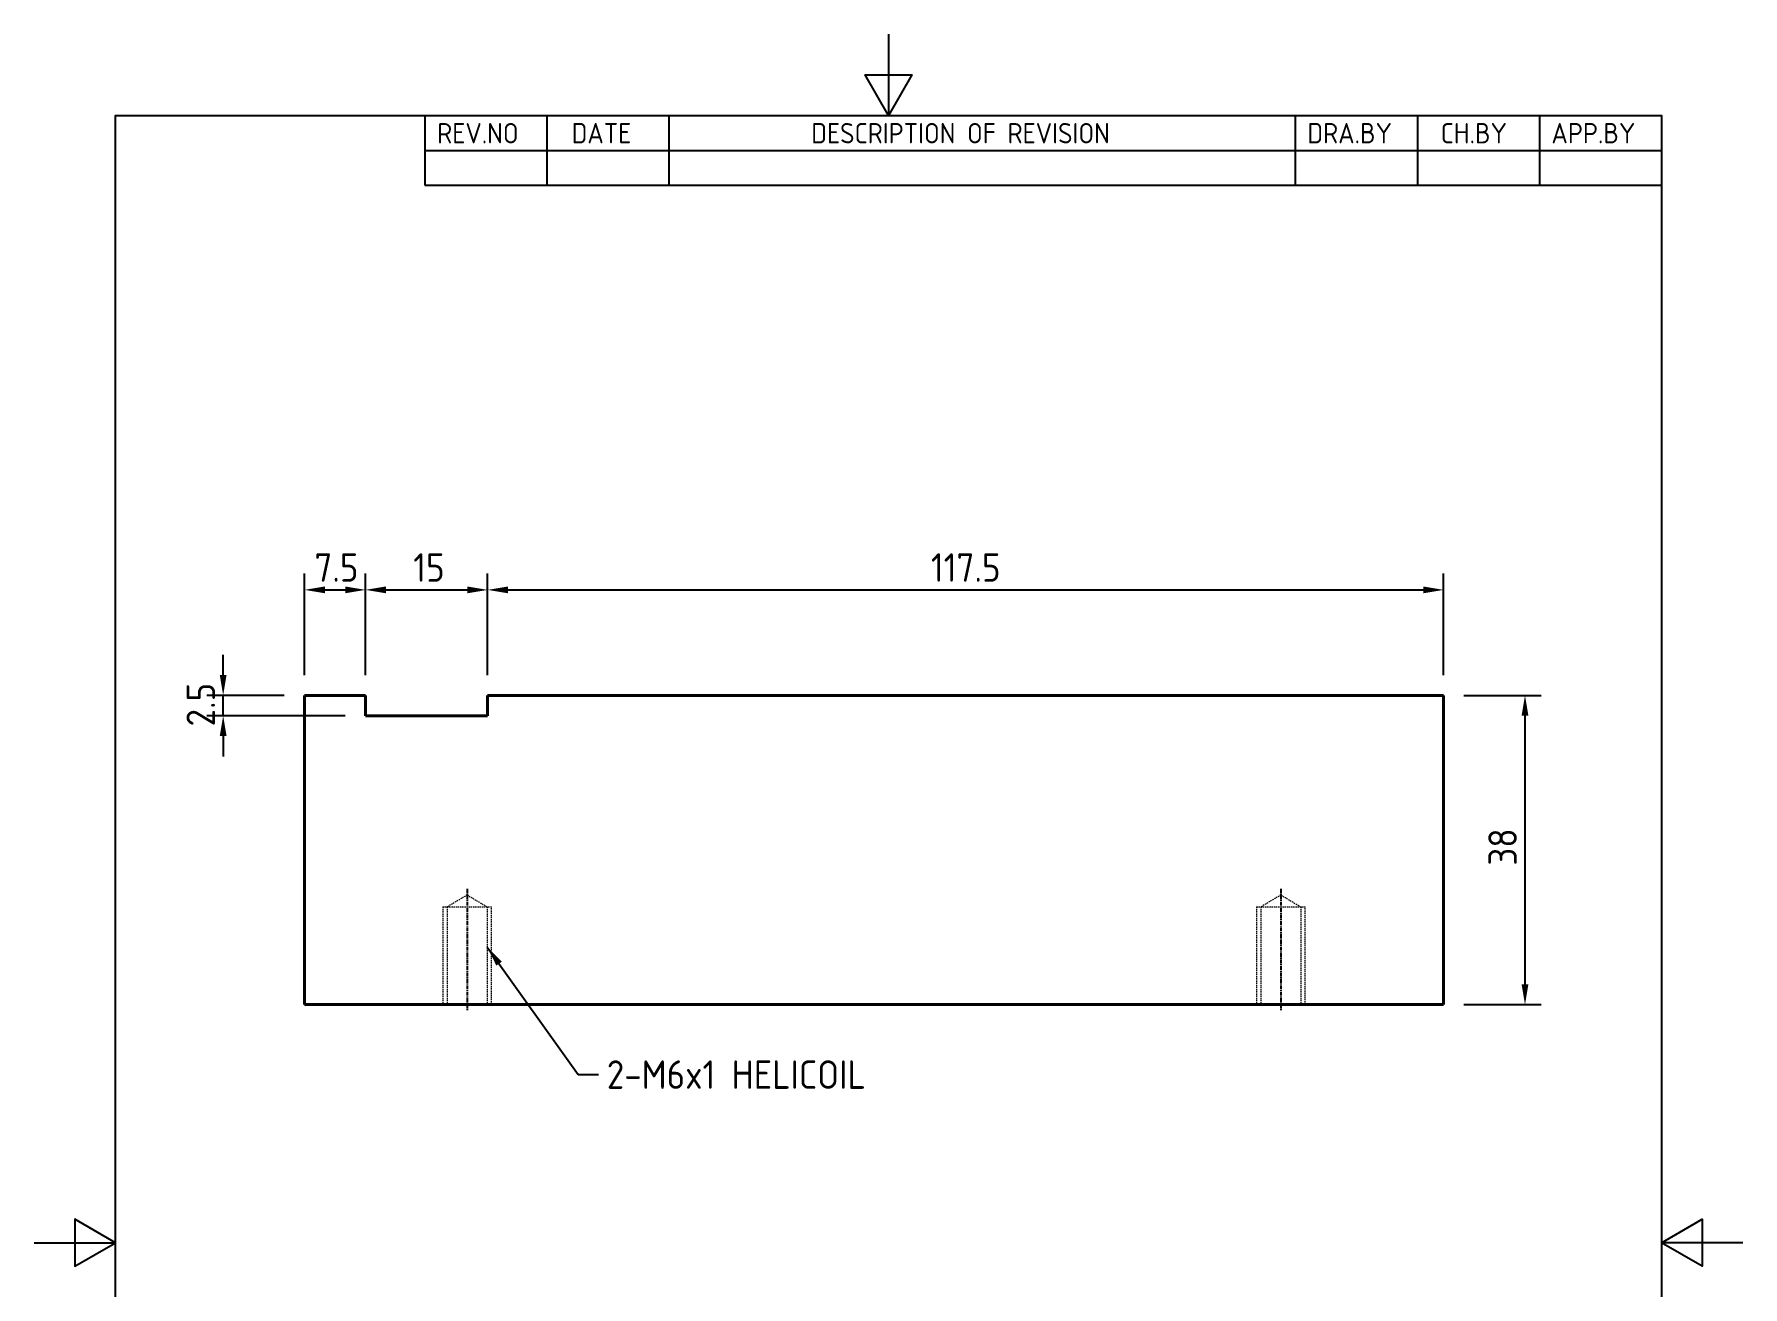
# Model space of a CAD drawing. Header units: millimetres. Extents: x 0 to 210, y 0 to 297.
# Drawn here: x 0 to 210, y 143.1 to 297 of the extents above; entities that cross this region are included whole.
import ezdxf

# ---------------------------------------------------------------- set-up
doc = ezdxf.new("R2010")
doc.units = ezdxf.units.MM
doc.linetypes.add('CHAIN', pattern=[0.7087, 0.4724, -0.0591, 0.1181, -0.0591])
doc.linetypes.add('DASHED', pattern=[0.2067, 0.1654, -0.0413])
doc.layers.get('0').update_dxf_attribs({"color": 3, "lineweight": 25, "true_color": 0x00ff00})
for name, color, linetype, lineweight, true_color in [('가려진 것(ISO)', 2, 'DASHED', 18, 0xffff00), ('가시적인 것(ISO)', 3, 'Continuous', 40, 0x00ff00), ('기호(ISO)', 5, 'Continuous', 25, 0x0000ff), ('중심선(ISO)', 1, 'Continuous', 25, 0xff0000), ('치수(ISO)', 2, 'Continuous', 25, 0xffff00)]:
    doc.layers.add(name, color=color, linetype=linetype, lineweight=lineweight, true_color=true_color)
doc.layers.add('경계(ISO)', color=7, linetype='Continuous', lineweight=25)
doc.styles.add('ISO ProportionalPSTEK', font='isocp.shx')
doc.styles.add('치수 텍스트_PSTEK_POSCO', font='isocp.shx')
doc.dimstyles.new('치수_PSTEK_POSCO', dxfattribs={"dimtxt": 3.5, "dimasz": 2.5, "dimexe": 2, "dimexo": 2.5, "dimgap": 1, "dimtad": 1, "dimrnd": 1e-08, "dimdsep": 46, "dimtxsty": '치수 텍스트_PSTEK_POSCO', "dimcen": 0.09, "dimdle": 10, "dimclrd": 7, "dimclre": 7, "dimclrt": 2, "dimadec": 1, "dimazin": 2, "dimtfac": 1, "dimtmove": 0, "dimatfit": 3, "dimfxl": 1, "dimtolj": 1, "dimlwd": -1, "dimlwe": -1, "dimarcsym": 0})
doc.dimstyles.new('치수_PSTEK_POSCO$7', dxfattribs={"dimtxt": 3.5, "dimasz": 2.5, "dimexe": 2, "dimexo": 2.5, "dimgap": 1, "dimtad": 1, "dimrnd": 1e-08, "dimdsep": 46, "dimtxsty": '치수 텍스트_PSTEK_POSCO', "dimcen": 0.09, "dimdle": 10, "dimclrd": 7, "dimclre": 7, "dimclrt": 2, "dimadec": 1, "dimazin": 2, "dimtfac": 1, "dimtmove": 0, "dimatfit": 3, "dimfxl": 1, "dimtolj": 1, "dimlwd": -1, "dimlwe": -1, "dimarcsym": 0})

# ---------------------------------------------------------------- blocks, each defined once
blk = doc.blocks.new('경계 Default Border')
at = {"layer": '경계(ISO)', "flags": 128}
for points in [[(105, 297.0000076293945), (105, 287.0000076293945), (102.1132469177246, 292.0000076293945), (107.8867530822754, 292.0000076293945), (105, 287.0000076293945)], [(10, 10), (10, 287.0000076293945), (200, 287.0000076293945), (200, 10), (10, 10)], [(0, 148.5000038146973), (10, 148.5000038146973), (5, 151.3867473602295), (5, 145.6132507324219), (10, 148.5000038146973)], [(210, 148.5000038146973), (200, 148.5000038146973), (205, 151.3867473602295), (205, 145.6132507324219), (200, 148.5000038146973)]]:
    blk.add_lwpolyline(points, dxfattribs=at)
blk = doc.blocks.new('리비전 내역')
at = {"layer": '기호(ISO)'}
for p, q in [((48.00000000000001, 287.0000076293945), (200, 287.0000076293945)), ((48.00000000000001, 287.0000076293945), (48.00000000000001, 282.7200076293945)), ((63.00000000000001, 287.0000076293945), (63.00000000000001, 282.7200076293945)), ((78, 287.0000076293945), (78, 282.7200076293945)), ((155, 287.0000076293945), (155, 282.7200076293945)), ((170, 287.0000076293945), (170, 282.7200076293945)), ((185, 287.0000076293945), (185, 282.7200076293945)), ((200, 287.0000076293945), (200, 282.7200076293945)), ((48.00000000000001, 282.7200076293945), (200, 282.7200076293945)), ((48.00000000000001, 282.7200076293945), (48.00000000000001, 278.4400076293945)), ((63.00000000000001, 282.7200076293945), (63.00000000000001, 278.4400076293945)), ((78, 282.7200076293945), (78, 278.4400076293945)), ((155, 282.7200076293945), (155, 278.4400076293945)), ((170, 282.7200076293945), (170, 278.4400076293945)), ((185, 282.7200076293945), (185, 278.4400076293945)), ((200, 282.7200076293945), (200, 278.4400076293945)), ((48.00000000000001, 278.4400076293945), (200, 278.4400076293945))]:
    blk.add_line(p, q, dxfattribs=at)
at = {"layer": '기호(ISO)', "color": 2, "true_color": 0xffff00, "char_height": 2.5, "attachment_point": 7, "style": 'ISO ProportionalPSTEK'}
for s, insert in [('REV.NO', (49.5271157026291, 283.5831900503393)), ('DATE', (66.05423110723495, 283.5831900503393)), ('DESCRIPTION OF REVISION', (95.50702043336295, 283.5831900503393)), ('DRA.BY', (156.4757339553203, 283.5831900503393)), ('CH.BY', (172.8642915086116, 283.5831900503393)), ('APP.BY', (186.4777339604403, 283.5831900503393))]:
    blk.add_mtext(s, dxfattribs=dict(at, insert=insert))
blk = doc.blocks.new('*D22')
at = {"layer": 'Defpoints', "color": 0, "transparency": 16777216}
for p in [(40.72602348447985, 228.7223117994676), (33.22602348447985, 215.7603765374483), (40.72602348447985, 215.7603765374483)]:
    blk.add_point(p, dxfattribs=at)
at = {"layer": '치수(ISO)', "color": 7, "transparency": 16777216}
for p, q in [((33.22602348447985, 218.2603765374483), (33.22602348447985, 230.7223117994676)), ((40.72602348447985, 218.2603765374483), (40.72602348447985, 230.7223117994676)), ((35.72602348447985, 228.7223117994676), (38.22602348447985, 228.7223117994676))]:
    blk.add_line(p, q, dxfattribs=at)
for points in [[(35.72602348447985, 229.1389784661343), (35.72602348447985, 228.305645132801), (33.22602348447985, 228.7223117994676)], [(38.22602348447985, 229.1389784661343), (38.22602348447985, 228.305645132801), (40.72602348447985, 228.7223117994676)]]:
    blk.add_solid(points, dxfattribs=at)
at = {"layer": '치수(ISO)', "color": 2, "transparency": 16777216, "insert": (34.44353611106456, 231.4723117994676), "char_height": 3.5, "attachment_point": 4, "style": '치수 텍스트_PSTEK_POSCO'}
blk.add_mtext('\\A1;7.5', dxfattribs=at)
blk = doc.blocks.new('*D23')
at = {"layer": 'Defpoints', "color": 0, "transparency": 16777216}
for p in [(55.72602348447985, 228.7223117994676), (40.72602348447985, 215.7603765374483), (55.72602348447985, 215.7603765374483)]:
    blk.add_point(p, dxfattribs=at)
at = {"layer": '치수(ISO)', "color": 7, "transparency": 16777216}
for p, q in [((40.72602348447985, 218.2603765374483), (40.72602348447985, 230.7223117994676)), ((55.72602348447985, 218.2603765374483), (55.72602348447985, 230.7223117994676)), ((43.22602348447985, 228.7223117994676), (53.22602348447985, 228.7223117994676))]:
    blk.add_line(p, q, dxfattribs=at)
for points in [[(43.22602348447985, 229.1389784661343), (43.22602348447985, 228.305645132801), (40.72602348447985, 228.7223117994676)], [(53.22602348447985, 229.1389784661343), (53.22602348447985, 228.305645132801), (55.72602348447985, 228.7223117994676)]]:
    blk.add_solid(points, dxfattribs=at)
at = {"layer": '치수(ISO)', "color": 2, "transparency": 16777216, "insert": (46.58853611106456, 231.4723117994676), "char_height": 3.5, "attachment_point": 4, "style": '치수 텍스트_PSTEK_POSCO'}
blk.add_mtext('\\A1;15', dxfattribs=at)
blk = doc.blocks.new('*D24')
at = {"layer": 'Defpoints', "color": 0, "transparency": 16777216}
for p in [(173.2260234844799, 228.7223117994676), (55.72602348447985, 215.7603765374483), (173.2260234844799, 215.7603765374483)]:
    blk.add_point(p, dxfattribs=at)
at = {"layer": '치수(ISO)', "color": 7, "transparency": 16777216}
for p, q in [((55.72602348447985, 218.2603765374483), (55.72602348447985, 230.7223117994676)), ((173.2260234844799, 218.2603765374483), (173.2260234844799, 230.7223117994676)), ((58.22602348447985, 228.7223117994676), (170.7260234844799, 228.7223117994676))]:
    blk.add_line(p, q, dxfattribs=at)
for points in [[(58.22602348447985, 229.1389784661343), (58.22602348447985, 228.305645132801), (55.72602348447985, 228.7223117994676)], [(170.7260234844799, 229.1389784661343), (170.7260234844799, 228.305645132801), (173.2260234844799, 228.7223117994676)]]:
    blk.add_solid(points, dxfattribs=at)
at = {"layer": '치수(ISO)', "color": 2, "transparency": 16777216, "insert": (110.2135361110646, 231.4723117994676), "char_height": 3.5, "attachment_point": 4, "style": '치수 텍스트_PSTEK_POSCO'}
blk.add_mtext('\\A1;117.5', dxfattribs=at)
blk = doc.blocks.new('*D25')
at = {"layer": 'Defpoints', "color": 0, "transparency": 16777216}
for p in [(23.22602348447988, 215.7603765374483), (33.22602348447985, 215.7603765374483), (40.72602348447985, 213.2603765374483)]:
    blk.add_point(p, dxfattribs=at)
at = {"layer": '치수(ISO)', "color": 7, "transparency": 16777216}
for p, q in [((23.22602348447989, 218.2603765374483), (23.22602348447989, 220.7603765374483)), ((30.72602348447985, 215.7603765374483), (21.22602348447988, 215.7603765374483)), ((23.22602348447988, 213.2603765374483), (23.22602348447988, 215.7603765374483)), ((38.22602348447985, 213.2603765374483), (21.22602348447988, 213.2603765374483)), ((23.22602348447988, 210.7603765374483), (23.22602348447988, 208.2603765374483))]:
    blk.add_line(p, q, dxfattribs=at)
for points in [[(22.80935681781322, 218.2603765374483), (23.64269015114655, 218.2603765374483), (23.22602348447988, 215.7603765374483)], [(22.80935681781321, 210.7603765374483), (23.64269015114655, 210.7603765374483), (23.22602348447988, 213.2603765374483)]]:
    blk.add_solid(points, dxfattribs=at)
at = {"layer": '치수(ISO)', "color": 2, "transparency": 16777216, "insert": (20.47567899629087, 211.9434501876551), "char_height": 3.5, "attachment_point": 4, "rotation": 90, "style": '치수 텍스트_PSTEK_POSCO'}
blk.add_mtext('\\A1;2.5', dxfattribs=at)
blk = doc.blocks.new('*D29')
at = {"layer": 'Defpoints', "color": 0, "transparency": 16777216}
for p in [(173.2260234844799, 215.7603765374483), (173.2260234844799, 177.7603765374483), (183.2260234844799, 177.7603765374483)]:
    blk.add_point(p, dxfattribs=at)
at = {"layer": '치수(ISO)', "color": 7, "transparency": 16777216}
for p, q in [((175.7260234844799, 215.7603765374483), (185.2260234844799, 215.7603765374483)), ((183.2260234844799, 213.2603765374483), (183.2260234844799, 180.2603765374483)), ((175.7260234844799, 177.7603765374483), (185.2260234844799, 177.7603765374483))]:
    blk.add_line(p, q, dxfattribs=at)
for points in [[(182.8093568178133, 213.2603765374483), (183.6426901511466, 213.2603765374483), (183.2260234844799, 215.7603765374483)], [(182.8093568178132, 180.2603765374483), (183.6426901511466, 180.2603765374483), (183.2260234844799, 177.7603765374483)]]:
    blk.add_solid(points, dxfattribs=at)
at = {"layer": '치수(ISO)', "color": 2, "transparency": 16777216, "insert": (180.4760234844799, 194.8353765374483), "char_height": 3.5, "attachment_point": 4, "rotation": 90, "style": '치수 텍스트_PSTEK_POSCO'}
blk.add_mtext('\\A1;38', dxfattribs=at)

msp = doc.modelspace()

# ---------------------------------------------------------------- linework, layer by layer
at = {"layer": '가려진 것(ISO)'}
for p, q in [((53.22602348447981, 191.2375923693253), (50.76752348447982, 189.7603765374461)), ((53.22602348447981, 191.2375923693253), (55.68452348447981, 189.7603765374461)), ((153.2260234844798, 191.2375923693253), (150.7675234844798, 189.7603765374461)), ((153.2260234844798, 191.2375923693253), (155.6845234844798, 189.7603765374461)), ((50.22602348447982, 189.7603765374461), (50.22602348447982, 177.7603765374461)), ((50.22602348447982, 189.7603765374461), (56.22602348447981, 189.7603765374461)), ((50.76752348447982, 189.7603765374461), (50.76752348447982, 177.7603765374461)), ((55.68452348447981, 189.7603765374461), (55.68452348447981, 177.7603765374461)), ((56.22602348447981, 177.7603765374461), (56.22602348447981, 189.7603765374461)), ((150.2260234844798, 189.7603765374461), (150.2260234844798, 177.7603765374461)), ((150.2260234844798, 189.7603765374461), (156.2260234844798, 189.7603765374461)), ((150.7675234844798, 189.7603765374461), (150.7675234844798, 177.7603765374461)), ((155.6845234844798, 189.7603765374461), (155.6845234844798, 177.7603765374461)), ((156.2260234844798, 177.7603765374461), (156.2260234844798, 189.7603765374461))]:
    msp.add_line(p, q, dxfattribs=at)
at = {"layer": '가시적인 것(ISO)'}
for p, q in [((33.22602348447985, 215.7603765374483), (40.72602348447985, 215.7603765374483)), ((33.22602348447985, 215.7603765374483), (33.22602348447985, 177.7603765374483)), ((40.72602348447985, 213.2603765374483), (40.72602348447985, 215.7603765374483)), ((55.72602348447985, 215.7603765374483), (55.72602348447985, 213.2603765374483)), ((55.72602348447985, 215.7603765374483), (173.2260234844799, 215.7603765374483)), ((173.2260234844798, 215.7603765374483), (173.2260234844799, 177.7603765374483)), ((55.72602348447985, 213.2603765374483), (40.72602348447985, 213.2603765374483)), ((173.2260234844799, 177.7603765374483), (33.22602348447985, 177.7603765374483))]:
    msp.add_line(p, q, dxfattribs=at)
at = {"layer": '중심선(ISO)', "linetype": 'CHAIN'}
for p, q in [((53.22602348447981, 191.9875923693254), (53.22602348447981, 177.0103765374461)), ((153.2260234844798, 191.9875923693254), (153.2260234844798, 177.0103765374461))]:
    msp.add_line(p, q, dxfattribs=at)

# ---------------------------------------------------------------- block references
msp.add_blockref('경계 Default Border', (0, 0))
at = {"layer": '기호(ISO)'}
msp.add_blockref('리비전 내역', (0, 0), dxfattribs=at)

# ---------------------------------------------------------------- texts
at = {"layer": '기호(ISO)', "color": 2, "true_color": 0xffff00, "insert": (70.37533395117393, 169.1643940388136), "char_height": 3.499999940395355, "width": 37.71790027618408, "attachment_point": 4, "line_spacing_factor": 0.612500011920929, "style": '치수 텍스트_PSTEK_POSCO'}
msp.add_mtext('{2-M6x1 HELICOIL}', dxfattribs=at)

# ---------------------------------------------------------------- dimensions: what is measured, and where the dimension line sits
at = {"layer": '치수(ISO)', "color": 7}
for base, p1, p2, angle, override, picture, middle in [((40.72602348447985, 228.7223117994676), (33.22602348447985, 215.7603765374483), (40.72602348447985, 215.7603765374483), 180, {"dimdec": 2, "dimtp": 0, "dimtm": -0, "dimtdec": 2, "dimtofl": 0, "dimatfit": 1}, '*D22', (36.96602348447985, 228.7223117994676)), ((55.72602348447985, 228.7223117994676), (40.72602348447985, 215.7603765374483), (55.72602348447985, 215.7603765374483), 180, {"dimdec": 2, "dimtp": 0, "dimtm": -0, "dimtdec": 2, "dimtofl": 0, "dimatfit": 1}, '*D23', (48.23602348447985, 228.7223117994676)), ((173.2260234844799, 228.7223117994676), (55.72602348447985, 215.7603765374483), (173.2260234844799, 215.7603765374483), 180, {"dimdec": 2, "dimtp": 0, "dimtm": -0, "dimtdec": 2, "dimtofl": 0, "dimatfit": 1}, '*D24', (114.4860234844799, 228.7223117994676)), ((23.22602348447988, 215.7603765374483), (40.72602348447985, 213.2603765374483), (33.22602348447985, 215.7603765374483), 90, {"dimdec": 2, "dimtp": 0, "dimtm": -0, "dimtdec": 2, "dimtofl": 1, "dimatfit": 1}, '*D25', (23.22602348447985, 214.5103765374483)), ((183.2260234844799, 177.7603765374483), (173.2260234844799, 215.7603765374483), (173.2260234844799, 177.7603765374483), 90, {"dimdec": 2, "dimtp": 0, "dimtm": -0, "dimtdec": 2, "dimtofl": 0, "dimatfit": 1}, '*D29', (183.2260234844799, 196.7603765374483))]:
    dim = msp.add_linear_dim(base=base, p1=p1, p2=p2, angle=angle, dimstyle='치수_PSTEK_POSCO', override=override, dxfattribs=at)
    dim.commit()
    dim.dimension.update_dxf_attribs({"geometry": picture, "text_midpoint": middle, "dimtype": 160})

# ---------------------------------------------------------------- leaders
at = {"layer": '기호(ISO)', "color": 7, "annotation_type": 0, "has_hookline": 1, "hookline_direction": 0, "text_width": 32.63887739691914}
msp.add_leader([(55.68452348447983, 184.8322930445852), (66.87533395117393, 169.1643940388136), (69.37533395117393, 169.1643940388136)], dimstyle='치수_PSTEK_POSCO$7', override={"dimtad": 0}, dxfattribs=at)

doc.saveas('drawing.dxf')
